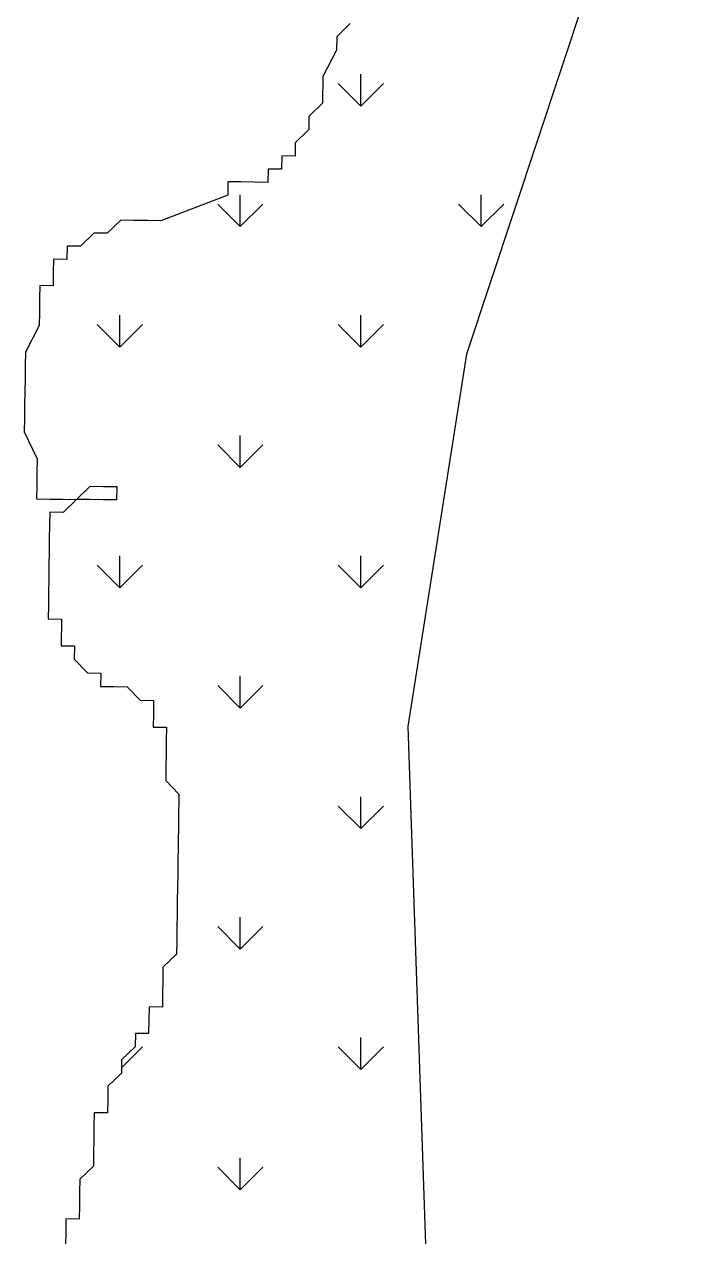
# Model space of a CAD drawing. Header units: metres. Extents: x 264905 to 276210, y 2136098 to 2155975.
# Drawn here: x 266577.3 to 266778.8, y 2154636.8 to 2154998.6 of the extents above; entities that cross this region are included whole.
import ezdxf

# ---------------------------------------------------------------- set-up
doc = ezdxf.new("R2010")
doc.units = ezdxf.units.M
doc.layers.add('MANGROOVES', color=112, linetype='Continuous')
doc.layers.add('village', color=3, linetype='Continuous')

msp = doc.modelspace()

# ---------------------------------------------------------------- linework, layer by layer
at = {"layer": 'MANGROOVES'}
for p, q in [((266674.57, 2154998.74), (266670.54, 2154994.82)), ((266670.54, 2154994.82), (266670.48, 2154990.84)), ((266670.48, 2154990.84), (266666.39, 2154982.95)), ((266666.39, 2154982.95), (266666.27, 2154975)), ((266666.27, 2154975), (266662.23, 2154971.08)), ((266662.23, 2154971.08), (266662.18, 2154967.11)), ((266662.18, 2154967.11), (266658.14, 2154963.19)), ((266658.14, 2154963.19), (266658.08, 2154959.22)), ((266654.11, 2154959.28), (266654.05, 2154955.3)), ((266658.08, 2154959.22), (266654.11, 2154959.28)), ((266650.07, 2154955.36), (266650.02, 2154951.38)), ((266654.05, 2154955.3), (266650.07, 2154955.36)), ((266638.09, 2154951.56), (266638.03, 2154947.59)), ((266642.07, 2154951.5), (266638.09, 2154951.56)), ((266646.04, 2154951.44), (266642.07, 2154951.5)), ((266650.02, 2154951.38), (266646.04, 2154951.44)), ((266638.03, 2154947.59), (266618.04, 2154939.93)), ((266606.11, 2154940.11), (266602.08, 2154936.19)), ((266610.09, 2154940.05), (266606.11, 2154940.11)), ((266614.06, 2154939.99), (266610.09, 2154940.05)), ((266618.04, 2154939.93), (266614.06, 2154939.99)), ((266598.11, 2154936.25), (266594.07, 2154932.33)), ((266602.08, 2154936.19), (266598.11, 2154936.25)), ((266590.1, 2154932.39), (266590.04, 2154928.42)), ((266594.07, 2154932.33), (266590.1, 2154932.39)), ((266586.06, 2154928.47), (266586, 2154924.5)), ((266590.04, 2154928.42), (266586.06, 2154928.47)), ((266586, 2154924.5), (266585.94, 2154920.52)), ((266581.97, 2154920.58), (266581.91, 2154916.61)), ((266585.94, 2154920.52), (266581.97, 2154920.58)), ((266581.91, 2154916.61), (266581.85, 2154912.63)), ((266581.85, 2154912.63), (266581.79, 2154908.66)), ((266581.79, 2154908.66), (266577.7, 2154900.76)), ((266577.7, 2154900.76), (266577.64, 2154896.79)), ((266577.64, 2154896.79), (266577.58, 2154892.81)), ((266577.58, 2154892.81), (266577.52, 2154888.84)), ((266577.52, 2154888.84), (266577.46, 2154884.86)), ((266577.46, 2154884.86), (266577.41, 2154880.89)), ((266577.41, 2154880.89), (266577.35, 2154876.91)), ((266577.35, 2154876.91), (266581.2, 2154868.9)), ((266581.2, 2154868.9), (266581.14, 2154864.92)), ((266581.14, 2154864.92), (266581.09, 2154860.95)), ((266581.09, 2154860.95), (266581.03, 2154856.97)), ((266592.95, 2154856.8), (266596.98, 2154860.71)), ((266596.98, 2154860.71), (266600.96, 2154860.65)), ((266600.96, 2154860.65), (266604.93, 2154860.6)), ((266604.93, 2154860.6), (266604.88, 2154856.62)), ((266581.03, 2154856.97), (266585, 2154856.91)), ((266585, 2154856.91), (266588.98, 2154856.86)), ((266592.95, 2154856.8), (266588.92, 2154852.88)), ((266588.98, 2154856.86), (266592.95, 2154856.8)), ((266596.93, 2154856.74), (266592.95, 2154856.8)), ((266600.9, 2154856.68), (266596.93, 2154856.74)), ((266604.88, 2154856.62), (266600.9, 2154856.68)), ((266584.94, 2154852.94), (266584.88, 2154848.96)), ((266588.92, 2154852.88), (266584.94, 2154852.94)), ((266584.88, 2154848.96), (266584.82, 2154844.99)), ((266584.82, 2154844.99), (266584.77, 2154841.01)), ((266584.77, 2154841.01), (266584.71, 2154837.04)), ((266584.71, 2154837.04), (266584.65, 2154833.06)), ((266584.65, 2154833.06), (266584.59, 2154829.09)), ((266584.59, 2154829.09), (266584.53, 2154825.11)), ((266584.53, 2154825.11), (266584.47, 2154821.13)), ((266584.47, 2154821.13), (266588.44, 2154821.08)), ((266588.44, 2154821.08), (266588.33, 2154813.12)), ((266588.33, 2154813.12), (266592.3, 2154813.07)), ((266592.3, 2154813.07), (266592.24, 2154809.09)), ((266592.24, 2154809.09), (266596.16, 2154805.06)), ((266596.16, 2154805.06), (266600.13, 2154805)), ((266600.13, 2154805), (266600.07, 2154801.02)), ((266600.07, 2154801.02), (266604.05, 2154800.96)), ((266604.05, 2154800.96), (266608.02, 2154800.9)), ((266608.02, 2154800.9), (266611.94, 2154796.87)), ((266611.94, 2154796.87), (266615.92, 2154796.81)), ((266615.92, 2154796.81), (266615.86, 2154792.83)), ((266615.86, 2154792.83), (266615.8, 2154788.86)), ((266615.8, 2154788.86), (266619.77, 2154788.8)), ((266619.77, 2154788.8), (266619.71, 2154784.82)), ((266619.71, 2154784.82), (266619.65, 2154780.85)), ((266619.65, 2154780.85), (266619.6, 2154776.87)), ((266619.6, 2154776.87), (266619.54, 2154772.9)), ((266619.54, 2154772.9), (266623.45, 2154768.86)), ((266623.45, 2154768.86), (266623.22, 2154752.96)), ((266623.22, 2154752.96), (266623.16, 2154748.99)), ((266623.16, 2154748.99), (266623.1, 2154745.01)), ((266623.1, 2154745.01), (266623.04, 2154741.03)), ((266623.04, 2154741.03), (266622.98, 2154737.06)), ((266622.98, 2154737.06), (266622.92, 2154733.08)), ((266622.92, 2154733.08), (266622.86, 2154729.11)), ((266622.86, 2154729.11), (266622.8, 2154725.13)), ((266622.8, 2154725.13), (266622.74, 2154721.16)), ((266622.74, 2154721.16), (266618.71, 2154717.24)), ((266618.71, 2154717.24), (266618.65, 2154713.26)), ((266618.65, 2154713.26), (266618.59, 2154709.29)), ((266618.59, 2154709.29), (266618.53, 2154705.31)), ((266614.56, 2154705.37), (266614.5, 2154701.4)), ((266618.53, 2154705.31), (266614.56, 2154705.37)), ((266614.5, 2154701.4), (266614.44, 2154697.42)), ((266610.47, 2154697.48), (266610.41, 2154693.5)), ((266614.44, 2154697.42), (266610.47, 2154697.48)), ((266610.41, 2154693.5), (266606.37, 2154689.59)), ((266606.37, 2154689.59), (266606.31, 2154685.61)), ((266606.31, 2154685.61), (266602.28, 2154681.7)), ((266602.28, 2154681.7), (266602.22, 2154677.72)), ((266602.22, 2154677.72), (266602.16, 2154673.75)), ((266598.19, 2154673.8), (266598.13, 2154669.83)), ((266602.16, 2154673.75), (266598.19, 2154673.8)), ((266598.13, 2154669.83), (266598.07, 2154665.85)), ((266598.07, 2154665.85), (266598.01, 2154661.88)), ((266598.01, 2154661.88), (266597.95, 2154657.9)), ((266597.95, 2154657.9), (266593.92, 2154653.99)), ((266593.92, 2154653.99), (266593.86, 2154650.01)), ((266593.86, 2154650.01), (266593.8, 2154646.03)), ((266593.8, 2154646.03), (266593.74, 2154642.06)), ((266589.77, 2154642.12), (266589.71, 2154638.14)), ((266593.74, 2154642.06), (266589.77, 2154642.12)), ((266589.71, 2154638.14), (266589.65, 2154634.17))]:
    msp.add_line(p, q, dxfattribs=at)
at = {"layer": 'MANGROOVES', "linetype": 'Continuous'}
for p, q in [((266677.69, 2154974.1), (266677.69, 2154983.63)), ((266677.69, 2154974.1), (266670.95, 2154980.84)), ((266677.69, 2154974.1), (266684.42, 2154980.84)), ((266641.76, 2154938.18), (266641.76, 2154947.7)), ((266713.61, 2154938.18), (266713.61, 2154947.7)), ((266641.76, 2154938.18), (266635.03, 2154944.92)), ((266641.76, 2154938.18), (266648.5, 2154944.92)), ((266713.61, 2154938.18), (266706.87, 2154944.92)), ((266713.61, 2154938.18), (266720.34, 2154944.92)), ((266605.84, 2154902.26), (266605.84, 2154911.78)), ((266677.69, 2154902.26), (266677.69, 2154911.78)), ((266605.84, 2154902.26), (266599.11, 2154908.99)), ((266605.84, 2154902.26), (266612.58, 2154908.99)), ((266677.69, 2154902.26), (266670.95, 2154908.99)), ((266677.69, 2154902.26), (266684.42, 2154908.99)), ((266641.76, 2154866.34), (266641.76, 2154875.86)), ((266641.76, 2154866.34), (266635.03, 2154873.07)), ((266641.76, 2154866.34), (266648.5, 2154873.07)), ((266605.84, 2154830.42), (266605.84, 2154839.94)), ((266677.69, 2154830.42), (266677.69, 2154839.94)), ((266605.84, 2154830.42), (266599.11, 2154837.15)), ((266605.84, 2154830.42), (266612.58, 2154837.15)), ((266677.69, 2154830.42), (266670.95, 2154837.15)), ((266677.69, 2154830.42), (266684.42, 2154837.15)), ((266641.76, 2154794.5), (266641.76, 2154804.02)), ((266641.76, 2154794.5), (266635.03, 2154801.23)), ((266641.76, 2154794.5), (266648.5, 2154801.23)), ((266677.69, 2154758.57), (266677.69, 2154768.1)), ((266677.69, 2154758.57), (266670.95, 2154765.31)), ((266677.69, 2154758.57), (266684.42, 2154765.31)), ((266641.76, 2154722.65), (266641.76, 2154732.18)), ((266641.76, 2154722.65), (266635.03, 2154729.39)), ((266641.76, 2154722.65), (266648.5, 2154729.39)), ((266677.69, 2154686.73), (266677.69, 2154696.26)), ((266606.34, 2154687.23), (266612.58, 2154693.47)), ((266677.69, 2154686.73), (266670.95, 2154693.47)), ((266677.69, 2154686.73), (266684.42, 2154693.47)), ((266641.76, 2154650.81), (266641.76, 2154660.34)), ((266641.76, 2154650.81), (266635.03, 2154657.55)), ((266641.76, 2154650.81), (266648.5, 2154657.55))]:
    msp.add_line(p, q, dxfattribs=at)
at = {"layer": 'village'}
for p, q in [((266778.77, 2155109.91), (266709.18, 2154900.16)), ((266709.18, 2154900.16), (266691.72, 2154789.01)), ((266691.72, 2154789.01), (266697.26, 2154627.52))]:
    msp.add_line(p, q, dxfattribs=at)

doc.saveas('drawing.dxf')
